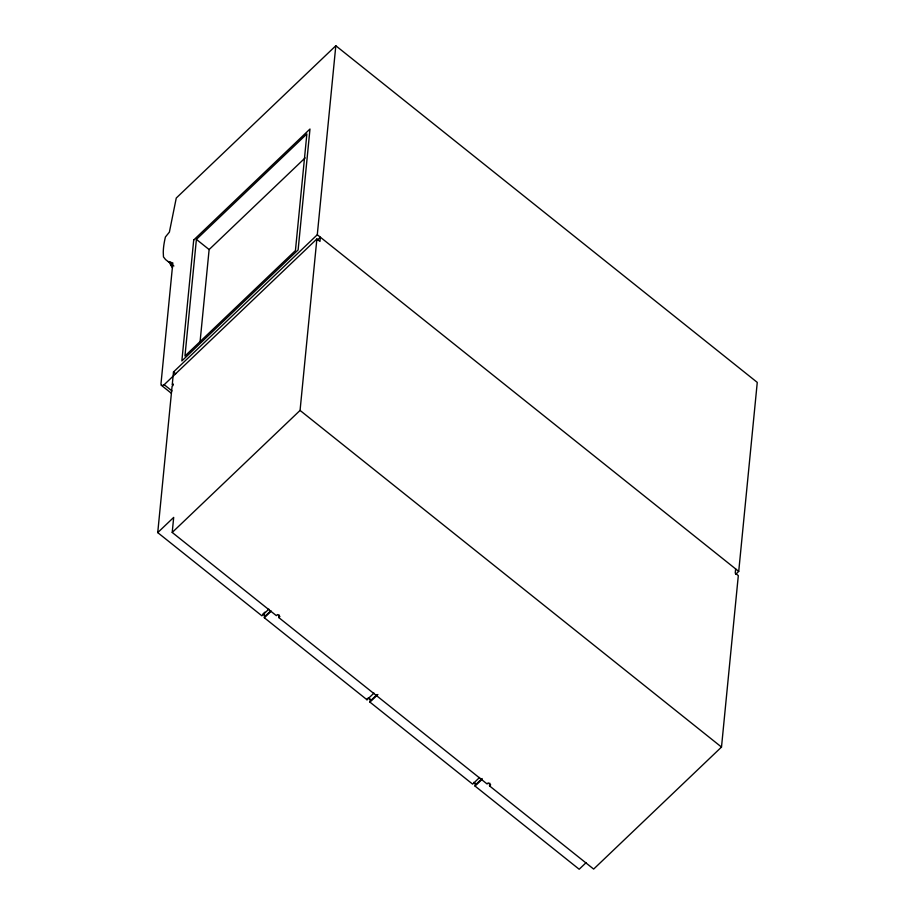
<?xml version="1.0" encoding="UTF-8"?>
<svg xmlns="http://www.w3.org/2000/svg" width="915" height="915" viewBox="0 0 915 915"><rect width="100%" height="100%" fill="white"/><g stroke="black" fill="none" stroke-linecap="round" stroke-linejoin="round"><path stroke-width="1.37" d="M268.861 609.138L261.884 615.806L157.735 532.61L172.077 386.393L173.015 385.501L173.164 383.98L172.226 384.872L173.484 371.993L317.288 234.755L335.816 45.75L757.265 382.39L738.725 571.383L735.649 574.334M196.405 239.387L184.967 356.004L295.431 250.573L306.868 133.956L196.405 239.387L209.123 249.555L200.053 341.981M735.637 568.913L735.225 573.145L738.313 575.604L721.5 747.063L593.652 869.078L489.514 785.894L490.634 784.83L488.198 782.885L487.077 783.949L278.789 617.579L279.91 616.516L277.474 614.571L276.353 615.635L172.214 532.45L173.69 517.398L157.735 532.61M373.972 693.101L366.995 699.758L264.321 617.751L264.595 614.903M278.789 617.579L279.052 614.846M172.214 532.45L300.063 410.423L316.876 238.975L319.964 241.446L320.376 237.225L317.299 240.165M366.995 699.758L367.087 698.843M479.586 777.464L472.609 784.121L369.923 702.102L370.209 699.266M368.013 698.008L370.998 699.826M586.16 862.593L579.184 869.25L475.034 786.065L475.32 783.229M489.514 785.894L489.777 783.16M335.816 45.75L176.263 198.04L169.389 232.124L165.432 236.962A147.624 43.817 -51.4 0 0 163.27 252.574L163.476 256.932L165.592 259.597L173.873 266.002M209.123 249.555L305.13 157.918M168.303 261.553L172.832 262.937L160.971 383.934L161.326 385.261L162.458 385.524L164.185 384.7L316.876 238.975M264.915 612.124L262.902 614.057L265.339 616.001L270.382 611.186M264.321 617.751L271.298 611.083M370.952 700.364L376.957 694.622M369.923 702.102L377.906 694.496M482.102 778.539L476.052 784.315L473.627 782.371M475.034 786.065L482.011 779.408M317.288 234.755L738.725 571.383M300.063 410.423L721.5 747.063M173.484 371.993L175.669 373.743M164.185 384.7L171.997 390.934M161.326 385.261L171.357 393.278M172.558 267.832L170.362 264.492L170.167 262.125M171.597 264.526L172.283 265.968M171.116 265.03L171.803 266.471M193.706 240.005L181.856 360.922L298.118 249.955L309.979 129.038L193.706 240.005"/></g></svg>
